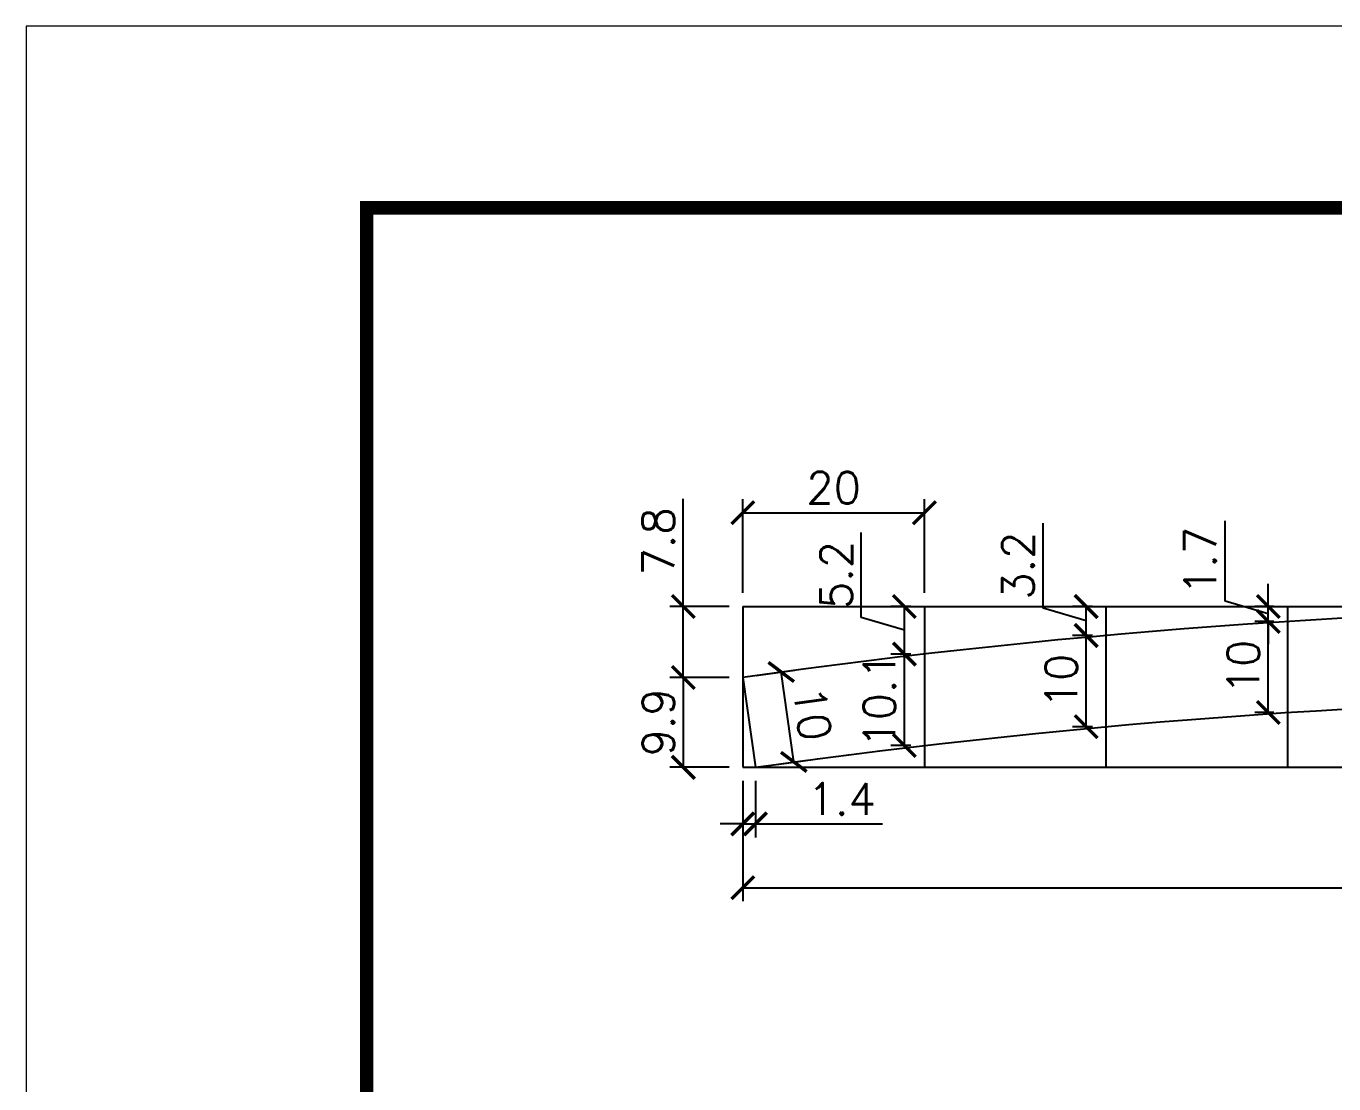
# Model space of a CAD drawing. Extents: x 2582 to 11841, y -26396 to 2611.
# Drawn here: x 4180.1 to 4468.2, y -1458.8 to -1225.9 of the extents above; entities that cross this region are included whole.
import ezdxf

# ---------------------------------------------------------------- set-up
doc = ezdxf.new("R2010")
doc.units = 0
doc.linetypes.add('DASHED', pattern=[0.75, 0.5, -0.25])
doc.layers.add('COTA', color=241, linetype='Continuous')
doc.layers.add('Painéis', color=200, linetype='Continuous')
doc.layers.add('Folhas', color=255, linetype='Continuous', lineweight=9)
doc.layers.add('SARRAFO DE PRESSAO', color=251, linetype='DASHED', lineweight=9)
doc.styles.add('Romans', font='romans.shx')
doc.dimstyles.new('Cota Seção (2x)', dxfattribs={"dimtxt": 7, "dimasz": 5, "dimexe": 3, "dimexo": 3, "dimgap": 2, "dimtad": 3, "dimdec": 1, "dimlfac": 0.5, "dimzin": 12, "dimdsep": 46, "dimtxsty": 'Romans', "dimblk": 'ARCHTICK', "dimcen": 0, "dimclrd": 4, "dimclre": 4, "dimclrt": 1, "dimadec": 1, "dimazin": 3, "dimtfac": 1, "dimtdec": 1, "dimtmove": 0, "dimatfit": 3, "dimldrblk": 'OBLIQUE', "dimfxl": 1, "dimtolj": 1, "dimtzin": 12, "dimarcsym": 0})

# ---------------------------------------------------------------- blocks, each defined once
blk = doc.blocks.new('9999999999')
at = {"layer": 'Folhas'}
blk.add_lwpolyline([(98138.98, 34190.21), (99623.98, 34190.21), (99623.98, 35240.21), (98138.98, 35240.21)], close=True, dxfattribs=at)
at = {"layer": 'Folhas', "color": 30, "const_width": 3}
blk.add_lwpolyline([(98213.98, 34230.21), (99583.98, 34230.21), (99583.98, 35200.21), (98213.98, 35200.21)], close=True, dxfattribs=at)
blk = doc.blocks.new('_ArchTick')
at = {"color": 0, "linetype": 'ByBlock', "const_width": 0.15}
blk.add_lwpolyline([(-0.5, -0.5), (0.5, 0.5)], dxfattribs=at)
blk = doc.blocks.new('*D392')
at = {"layer": 'COTA', "color": 4, "linetype": 'ByBlock', "lineweight": -2, "transparency": 16777216}
for p, q in [((4324.88, -1353.69), (4324.88, -1330.02)), ((4334.98, -1353.69), (4321.88, -1353.69)), ((4324.88, -1369.31), (4324.88, -1353.69))]:
    blk.add_line(p, q, dxfattribs=at)
at = {"layer": 'COTA', "color": 4, "lineweight": -2, "transparency": 16777216}
blk.add_line((4334.98, -1369.31), (4321.88, -1369.31), dxfattribs=at)
at = {"layer": 'Defpoints', "color": 0, "linetype": 'ByBlock', "transparency": 16777216}
for p in [(4324.88, -1353.69), (4337.98, -1353.69), (4337.98, -1369.31)]:
    blk.add_point(p, dxfattribs=at)
at = {"layer": 'COTA', "color": 4, "linetype": 'ByBlock', "lineweight": -2, "transparency": 16777216, "xscale": 5, "yscale": 5, "zscale": 5}
for p, rotation in [((4324.88, -1353.69), 90), ((4324.88, -1369.31), 270)]:
    blk.add_blockref('_ArchTick', p, dxfattribs=dict(at, rotation=rotation))
at = {"layer": 'COTA', "color": 1, "linetype": 'ByBlock', "transparency": 16777216, "insert": (4319.38, -1339.36), "char_height": 7, "attachment_point": 5, "rotation": 90, "style": 'Romans'}
blk.add_mtext('\\A1;7.8', dxfattribs=at)
blk = doc.blocks.new('_Oblique')
at = {"color": 0, "linetype": 'ByBlock', "lineweight": -2}
blk.add_line((-0.5, -0.5), (0.5, 0.5), dxfattribs=at)
blk = doc.blocks.new('*D393')
at = {"layer": 'COTA', "color": 4, "lineweight": -2, "transparency": 16777216}
blk.add_line((4334.98, -1369.31), (4321.88, -1369.31), dxfattribs=at)
at = {"layer": 'COTA', "color": 4, "linetype": 'ByBlock', "lineweight": -2, "transparency": 16777216}
for p, q in [((4324.88, -1369.31), (4324.88, -1389.11)), ((4334.98, -1389.11), (4321.88, -1389.11))]:
    blk.add_line(p, q, dxfattribs=at)
at = {"layer": 'Defpoints', "color": 0, "linetype": 'ByBlock', "transparency": 16777216}
for p in [(4337.98, -1369.31), (4324.88, -1389.11), (4337.98, -1389.11)]:
    blk.add_point(p, dxfattribs=at)
at = {"layer": 'COTA', "color": 4, "linetype": 'ByBlock', "lineweight": -2, "transparency": 16777216, "xscale": 5, "yscale": 5, "zscale": 5}
for p, rotation in [((4324.88, -1369.31), 90), ((4324.88, -1389.11), 270)]:
    blk.add_blockref('_ArchTick', p, dxfattribs=dict(at, rotation=rotation))
at = {"layer": 'COTA', "color": 1, "linetype": 'ByBlock', "transparency": 16777216, "insert": (4319.38, -1379.21), "char_height": 7, "attachment_point": 5, "rotation": 90, "style": 'Romans'}
blk.add_mtext('\\A1;9.9', dxfattribs=at)
blk = doc.blocks.new('*D504')
at = {"layer": 'COTA', "color": 4, "linetype": 'ByBlock', "lineweight": -2, "transparency": 16777216}
for p, q in [((4340.95, -1368.89), (4349.41, -1367.7)), ((4349.22, -1387.92), (4346.44, -1368.12))]:
    blk.add_line(p, q, dxfattribs=at)
at = {"layer": 'COTA', "color": 4, "lineweight": -2, "transparency": 16777216}
blk.add_line((4343.74, -1388.69), (4352.19, -1387.5), dxfattribs=at)
at = {"layer": 'Defpoints', "color": 0, "linetype": 'ByBlock', "transparency": 16777216}
for p in [(4346.44, -1368.12), (4337.98, -1369.31), (4340.77, -1389.11)]:
    blk.add_point(p, dxfattribs=at)
at = {"layer": 'COTA', "color": 4, "linetype": 'ByBlock', "lineweight": -2, "transparency": 16777216, "xscale": 5, "yscale": 5, "zscale": 5}
for p, rotation in [((4346.44, -1368.12), 98.00719702155554), ((4349.22, -1387.92), 278.0071970215556)]:
    blk.add_blockref('_ArchTick', p, dxfattribs=dict(at, rotation=rotation))
at = {"layer": 'COTA', "color": 1, "linetype": 'ByBlock', "transparency": 16777216, "insert": (4353.28, -1377.25), "char_height": 7, "attachment_point": 5, "rotation": 278.0072, "style": 'Romans'}
blk.add_mtext('\\A1;10', dxfattribs=at)
blk = doc.blocks.new('*D918')
at = {"layer": 'COTA', "color": 4, "linetype": 'ByBlock', "lineweight": -2, "transparency": 16777216}
for p, q in [((4374.98, -1364.18), (4370.57, -1364.18)), ((4373.57, -1384.32), (4373.57, -1364.18))]:
    blk.add_line(p, q, dxfattribs=at)
at = {"layer": 'COTA', "color": 4, "lineweight": -2, "transparency": 16777216}
blk.add_line((4374.98, -1384.32), (4370.57, -1384.32), dxfattribs=at)
at = {"layer": 'Defpoints', "color": 0, "linetype": 'ByBlock', "transparency": 16777216}
for p in [(4373.57, -1364.18), (4377.98, -1364.18), (4377.98, -1384.32)]:
    blk.add_point(p, dxfattribs=at)
at = {"layer": 'COTA', "color": 4, "linetype": 'ByBlock', "lineweight": -2, "transparency": 16777216, "xscale": 5, "yscale": 5, "zscale": 5}
for p, rotation in [((4373.57, -1364.18), 90), ((4373.57, -1384.32), 270)]:
    blk.add_blockref('_ArchTick', p, dxfattribs=dict(at, rotation=rotation))
at = {"layer": 'COTA', "color": 1, "linetype": 'ByBlock', "transparency": 16777216, "insert": (4368.07, -1374.25), "char_height": 7, "attachment_point": 5, "rotation": 90, "style": 'Romans'}
blk.add_mtext('\\A1;10.1', dxfattribs=at)
blk = doc.blocks.new('*D919')
at = {"layer": 'COTA', "color": 4, "linetype": 'ByBlock', "lineweight": -2, "transparency": 16777216}
for p, q in [((4364.07, -1356.09), (4364.07, -1337.42)), ((4374.98, -1353.69), (4370.57, -1353.69)), ((4373.57, -1364.18), (4373.57, -1353.69)), ((4373.57, -1358.94), (4364.07, -1356.09))]:
    blk.add_line(p, q, dxfattribs=at)
at = {"layer": 'COTA', "color": 4, "lineweight": -2, "transparency": 16777216}
blk.add_line((4374.98, -1364.18), (4370.57, -1364.18), dxfattribs=at)
at = {"layer": 'Defpoints', "color": 0, "linetype": 'ByBlock', "transparency": 16777216}
for p in [(4373.57, -1353.69), (4377.98, -1353.69), (4377.98, -1364.18)]:
    blk.add_point(p, dxfattribs=at)
at = {"layer": 'COTA', "color": 4, "linetype": 'ByBlock', "lineweight": -2, "transparency": 16777216, "xscale": 5, "yscale": 5, "zscale": 5}
for p, rotation in [((4373.57, -1353.69), 90), ((4373.57, -1364.18), 270)]:
    blk.add_blockref('_ArchTick', p, dxfattribs=dict(at, rotation=rotation))
at = {"layer": 'COTA', "color": 1, "linetype": 'ByBlock', "transparency": 16777216, "insert": (4358.57, -1346.75), "char_height": 7, "attachment_point": 5, "rotation": 90, "style": 'Romans'}
blk.add_mtext('\\A1;5.2', dxfattribs=at)
blk = doc.blocks.new('*D920')
at = {"layer": 'COTA', "color": 4, "linetype": 'ByBlock', "lineweight": -2, "transparency": 16777216}
for p, q in [((4414.98, -1360.08), (4410.62, -1360.08)), ((4413.62, -1380.17), (4413.62, -1360.08))]:
    blk.add_line(p, q, dxfattribs=at)
at = {"layer": 'COTA', "color": 4, "lineweight": -2, "transparency": 16777216}
blk.add_line((4414.98, -1380.17), (4410.62, -1380.17), dxfattribs=at)
at = {"layer": 'Defpoints', "color": 0, "linetype": 'ByBlock', "transparency": 16777216}
for p in [(4413.62, -1360.08), (4417.98, -1360.08), (4417.98, -1380.17)]:
    blk.add_point(p, dxfattribs=at)
at = {"layer": 'COTA', "color": 4, "linetype": 'ByBlock', "lineweight": -2, "transparency": 16777216, "xscale": 5, "yscale": 5, "zscale": 5}
for p, rotation in [((4413.62, -1360.08), 90), ((4413.62, -1380.17), 270)]:
    blk.add_blockref('_ArchTick', p, dxfattribs=dict(at, rotation=rotation))
at = {"layer": 'COTA', "color": 1, "linetype": 'ByBlock', "transparency": 16777216, "insert": (4408.12, -1370.12), "char_height": 7, "attachment_point": 5, "rotation": 90, "style": 'Romans'}
blk.add_mtext('\\A1;10', dxfattribs=at)
blk = doc.blocks.new('*D921')
at = {"layer": 'COTA', "color": 4, "linetype": 'ByBlock', "lineweight": -2, "transparency": 16777216}
for p, q in [((4404.12, -1354.04), (4404.12, -1335.37)), ((4414.98, -1353.69), (4410.62, -1353.69)), ((4413.62, -1360.08), (4413.62, -1353.69)), ((4413.62, -1356.89), (4404.12, -1354.04))]:
    blk.add_line(p, q, dxfattribs=at)
at = {"layer": 'COTA', "color": 4, "lineweight": -2, "transparency": 16777216}
blk.add_line((4414.98, -1360.08), (4410.62, -1360.08), dxfattribs=at)
at = {"layer": 'Defpoints', "color": 0, "linetype": 'ByBlock', "transparency": 16777216}
for p in [(4413.62, -1353.69), (4417.98, -1353.69), (4417.98, -1360.08)]:
    blk.add_point(p, dxfattribs=at)
at = {"layer": 'COTA', "color": 4, "linetype": 'ByBlock', "lineweight": -2, "transparency": 16777216, "xscale": 5, "yscale": 5, "zscale": 5}
for p, rotation in [((4413.62, -1353.69), 90), ((4413.62, -1360.08), 270)]:
    blk.add_blockref('_ArchTick', p, dxfattribs=dict(at, rotation=rotation))
at = {"layer": 'COTA', "color": 1, "linetype": 'ByBlock', "transparency": 16777216, "insert": (4398.62, -1344.7), "char_height": 7, "attachment_point": 5, "rotation": 90, "style": 'Romans'}
blk.add_mtext('\\A1;3.2', dxfattribs=at)
blk = doc.blocks.new('*D922')
at = {"layer": 'COTA', "color": 4, "linetype": 'ByBlock', "lineweight": -2, "transparency": 16777216}
for p, q in [((4454.98, -1357), (4450.73, -1357)), ((4453.73, -1377.04), (4453.73, -1357))]:
    blk.add_line(p, q, dxfattribs=at)
at = {"layer": 'COTA', "color": 4, "lineweight": -2, "transparency": 16777216}
blk.add_line((4454.98, -1377.04), (4450.73, -1377.04), dxfattribs=at)
at = {"layer": 'Defpoints', "color": 0, "linetype": 'ByBlock', "transparency": 16777216}
for p in [(4453.73, -1357), (4457.98, -1357), (4457.98, -1377.04)]:
    blk.add_point(p, dxfattribs=at)
at = {"layer": 'COTA', "color": 4, "linetype": 'ByBlock', "lineweight": -2, "transparency": 16777216, "xscale": 5, "yscale": 5, "zscale": 5}
for p, rotation in [((4453.73, -1357), 90), ((4453.73, -1377.04), 270)]:
    blk.add_blockref('_ArchTick', p, dxfattribs=dict(at, rotation=rotation))
at = {"layer": 'COTA', "color": 1, "linetype": 'ByBlock', "transparency": 16777216, "insert": (4448.23, -1367.02), "char_height": 7, "attachment_point": 5, "rotation": 90, "style": 'Romans'}
blk.add_mtext('\\A1;10', dxfattribs=at)
blk = doc.blocks.new('*D923')
at = {"layer": 'COTA', "color": 4, "linetype": 'ByBlock', "lineweight": -2, "transparency": 16777216}
for p, q in [((4444.23, -1352.49), (4444.23, -1334.83)), ((4453.73, -1353.69), (4453.73, -1348.69)), ((4453.73, -1355.34), (4444.23, -1352.49)), ((4454.98, -1353.69), (4450.73, -1353.69)), ((4453.73, -1357), (4453.73, -1353.69)), ((4453.73, -1357), (4453.73, -1353.69)), ((4453.73, -1357), (4453.73, -1362))]:
    blk.add_line(p, q, dxfattribs=at)
at = {"layer": 'COTA', "color": 4, "lineweight": -2, "transparency": 16777216}
blk.add_line((4454.98, -1357), (4450.73, -1357), dxfattribs=at)
at = {"layer": 'Defpoints', "color": 0, "linetype": 'ByBlock', "transparency": 16777216}
for p in [(4453.73, -1353.69), (4457.98, -1353.69), (4457.98, -1357)]:
    blk.add_point(p, dxfattribs=at)
at = {"layer": 'COTA', "color": 4, "linetype": 'ByBlock', "lineweight": -2, "transparency": 16777216, "xscale": 5, "yscale": 5, "zscale": 5}
for p, rotation in [((4453.73, -1353.69), 270), ((4453.73, -1357), 90)]:
    blk.add_blockref('_ArchTick', p, dxfattribs=dict(at, rotation=rotation))
at = {"layer": 'COTA', "color": 1, "linetype": 'ByBlock', "transparency": 16777216, "insert": (4438.73, -1343.66), "char_height": 7, "attachment_point": 5, "rotation": 90, "style": 'Romans'}
blk.add_mtext('\\A1;1.7', dxfattribs=at)
blk = doc.blocks.new('*D938')
at = {"layer": 'COTA', "color": 4, "lineweight": -2, "transparency": 16777216}
blk.add_line((4337.98, -1350.69), (4337.98, -1330.05), dxfattribs=at)
at = {"layer": 'COTA', "color": 4, "linetype": 'ByBlock', "lineweight": -2, "transparency": 16777216}
for p, q in [((4377.98, -1350.69), (4377.98, -1330.05)), ((4337.98, -1333.05), (4377.98, -1333.05))]:
    blk.add_line(p, q, dxfattribs=at)
at = {"layer": 'Defpoints', "color": 0, "linetype": 'ByBlock', "transparency": 16777216}
for p in [(4377.98, -1333.05), (4337.98, -1353.69), (4377.98, -1353.69)]:
    blk.add_point(p, dxfattribs=at)
at = {"layer": 'COTA', "color": 4, "linetype": 'ByBlock', "lineweight": -2, "transparency": 16777216, "xscale": 5, "yscale": 5, "zscale": 5, "rotation": 180}
blk.add_blockref('_ArchTick', (4337.98, -1333.05), dxfattribs=at)
at = {"layer": 'COTA', "color": 4, "linetype": 'ByBlock', "lineweight": -2, "transparency": 16777216, "xscale": 5, "yscale": 5, "zscale": 5}
blk.add_blockref('_ArchTick', (4377.98, -1333.05), dxfattribs=at)
at = {"layer": 'COTA', "color": 1, "linetype": 'ByBlock', "transparency": 16777216, "insert": (4357.98, -1327.55), "char_height": 7, "attachment_point": 5, "style": 'Romans'}
blk.add_mtext('\\A1;20', dxfattribs=at)
blk = doc.blocks.new('*D942')
at = {"layer": 'COTA', "color": 4, "lineweight": -2, "transparency": 16777216}
blk.add_line((4337.98, -1392.11), (4337.98, -1418.62), dxfattribs=at)
at = {"layer": 'COTA', "color": 4, "linetype": 'ByBlock', "lineweight": -2, "transparency": 16777216}
for p, q in [((4783.46, -1392.11), (4783.46, -1418.62)), ((4337.98, -1415.62), (4783.46, -1415.62))]:
    blk.add_line(p, q, dxfattribs=at)
at = {"layer": 'Defpoints', "color": 0, "linetype": 'ByBlock', "transparency": 16777216}
for p in [(4337.98, -1389.11), (4783.46, -1389.11), (4783.46, -1415.62)]:
    blk.add_point(p, dxfattribs=at)
at = {"layer": 'COTA', "color": 4, "linetype": 'ByBlock', "lineweight": -2, "transparency": 16777216, "xscale": 5, "yscale": 5, "zscale": 5, "rotation": 180}
blk.add_blockref('_ArchTick', (4337.98, -1415.62), dxfattribs=at)
at = {"layer": 'COTA', "color": 4, "linetype": 'ByBlock', "lineweight": -2, "transparency": 16777216, "xscale": 5, "yscale": 5, "zscale": 5}
blk.add_blockref('_ArchTick', (4783.46, -1415.62), dxfattribs=at)
at = {"layer": 'COTA', "color": 1, "linetype": 'ByBlock', "transparency": 16777216, "insert": (4560.72, -1410.12), "char_height": 7, "attachment_point": 5, "style": 'Romans'}
blk.add_mtext('\\A1;222.7', dxfattribs=at)
blk = doc.blocks.new('*D944')
at = {"layer": 'COTA', "color": 4, "lineweight": -2, "transparency": 16777216}
blk.add_line((4337.98, -1392.11), (4337.98, -1404.58), dxfattribs=at)
at = {"layer": 'COTA', "color": 4, "linetype": 'ByBlock', "lineweight": -2, "transparency": 16777216}
for p, q in [((4340.77, -1392.11), (4340.77, -1404.58)), ((4337.98, -1401.58), (4332.98, -1401.58)), ((4337.98, -1401.58), (4340.77, -1401.58)), ((4340.77, -1401.58), (4368.77, -1401.58))]:
    blk.add_line(p, q, dxfattribs=at)
at = {"layer": 'Defpoints', "color": 0, "linetype": 'ByBlock', "transparency": 16777216}
for p in [(4337.98, -1389.11), (4340.77, -1389.11), (4340.77, -1401.58)]:
    blk.add_point(p, dxfattribs=at)
at = {"layer": 'COTA', "color": 4, "linetype": 'ByBlock', "lineweight": -2, "transparency": 16777216, "xscale": 5, "yscale": 5, "zscale": 5}
blk.add_blockref('_ArchTick', (4337.98, -1401.58), dxfattribs=at)
at = {"layer": 'COTA', "color": 4, "linetype": 'ByBlock', "lineweight": -2, "transparency": 16777216, "xscale": 5, "yscale": 5, "zscale": 5, "rotation": 180}
blk.add_blockref('_ArchTick', (4340.77, -1401.58), dxfattribs=at)
at = {"layer": 'COTA', "color": 1, "linetype": 'ByBlock', "transparency": 16777216, "insert": (4359.77, -1396.08), "char_height": 7, "attachment_point": 5, "style": 'Romans'}
blk.add_mtext('\\A1;1.4', dxfattribs=at)

msp = doc.modelspace()

# ---------------------------------------------------------------- linework, layer by layer
at = {"layer": 'COTA', "linetype": 'ByBlock'}
for p, q in [((4337.98, -1353.69), (4783.46, -1353.69)), ((4337.98, -1353.69), (4337.98, -1389.11)), ((4377.98, -1353.69), (4377.98, -1389.11)), ((4417.98, -1353.69), (4417.98, -1389.11)), ((4457.98, -1353.69), (4457.98, -1389.11)), ((4337.98, -1389.11), (4783.46, -1389.11))]:
    msp.add_line(p, q, dxfattribs=at)
at = {"layer": 'Painéis'}
msp.add_lwpolyline([(4780.67, -1389.11), (4783.46, -1369.31, 0.070122), (4337.98, -1369.31), (4340.77, -1389.11, -0.070123)], format="xyb", close=True, dxfattribs=at)

# ---------------------------------------------------------------- block references
at = {"layer": 'SARRAFO DE PRESSAO', "color": 6, "linetype": 'ByBlock'}
msp.add_blockref('9999999999', (-93958.84, -36466.11), dxfattribs=at)

# ---------------------------------------------------------------- dimensions: what is measured, and where the dimension line sits
at = {"layer": 'COTA', "linetype": 'ByBlock'}
for base, p1, p2, picture, middle in [((4377.98, -1333.05), (4337.98, -1353.69), (4377.98, -1353.69), '*D938', (4357.98, -1327.55)), ((4340.77, -1401.58), (4337.98, -1389.11), (4340.77, -1389.11), '*D944', (4359.77, -1396.08)), ((4783.46, -1415.62), (4337.98, -1389.11), (4783.46, -1389.11), '*D942', (4560.72, -1410.12))]:
    dim = msp.add_linear_dim(base=base, p1=p1, p2=p2, dimstyle='Cota Seção (2x)', dxfattribs=at)
    dim.commit()
    dim.dimension.update_dxf_attribs({"geometry": picture, "text_midpoint": middle})
for base, p1, p2, picture, middle in [((4324.88, -1353.69), (4337.98, -1369.31), (4337.98, -1353.69), '*D392', (4319.38, -1339.36)), ((4453.73, -1357), (4457.98, -1377.04), (4457.98, -1357), '*D922', (4448.23, -1367.02)), ((4413.62, -1360.08), (4417.98, -1380.17), (4417.98, -1360.08), '*D920', (4408.12, -1370.12)), ((4324.88, -1389.11), (4337.98, -1369.31), (4337.98, -1389.11), '*D393', (4319.38, -1379.21))]:
    dim = msp.add_linear_dim(base=base, p1=p1, p2=p2, angle=90, dimstyle='Cota Seção (2x)', dxfattribs=at)
    dim.commit()
    dim.dimension.update_dxf_attribs({"geometry": picture, "text_midpoint": middle})
for base, p1, p2, picture, middle in [((4413.62, -1353.69), (4417.98, -1360.08), (4417.98, -1353.69), '*D921', (4398.62, -1352.04)), ((4453.73, -1353.69), (4457.98, -1357), (4457.98, -1353.69), '*D923', (4438.73, -1350.49)), ((4373.57, -1353.69), (4377.98, -1364.18), (4377.98, -1353.69), '*D919', (4358.57, -1354.09))]:
    dim = msp.add_linear_dim(base=base, p1=p1, p2=p2, angle=90, dimstyle='Cota Seção (2x)', override={"dimtmove": 1}, dxfattribs=at)
    dim.commit()
    dim.dimension.update_dxf_attribs({"geometry": picture, "text_midpoint": middle})
dim = msp.add_linear_dim(base=(4373.57, -1364.18), p1=(4377.98, -1384.32), p2=(4377.98, -1364.18), angle=90, dimstyle='Cota Seção (2x)', dxfattribs=at)
dim.commit()
dim.dimension.update_dxf_attribs({"geometry": '*D918', "text_midpoint": (4373.57, -1374.25), "dimtype": 160})
dim = msp.add_aligned_dim(p1=(4340.77, -1389.11), p2=(4337.98, -1369.31), distance=-8.54, dimstyle='Cota Seção (2x)', dxfattribs=at)
dim.commit()
dim.dimension.update_dxf_attribs({"geometry": '*D504', "text_midpoint": (4353.28, -1377.25)})

doc.saveas('drawing.dxf')
